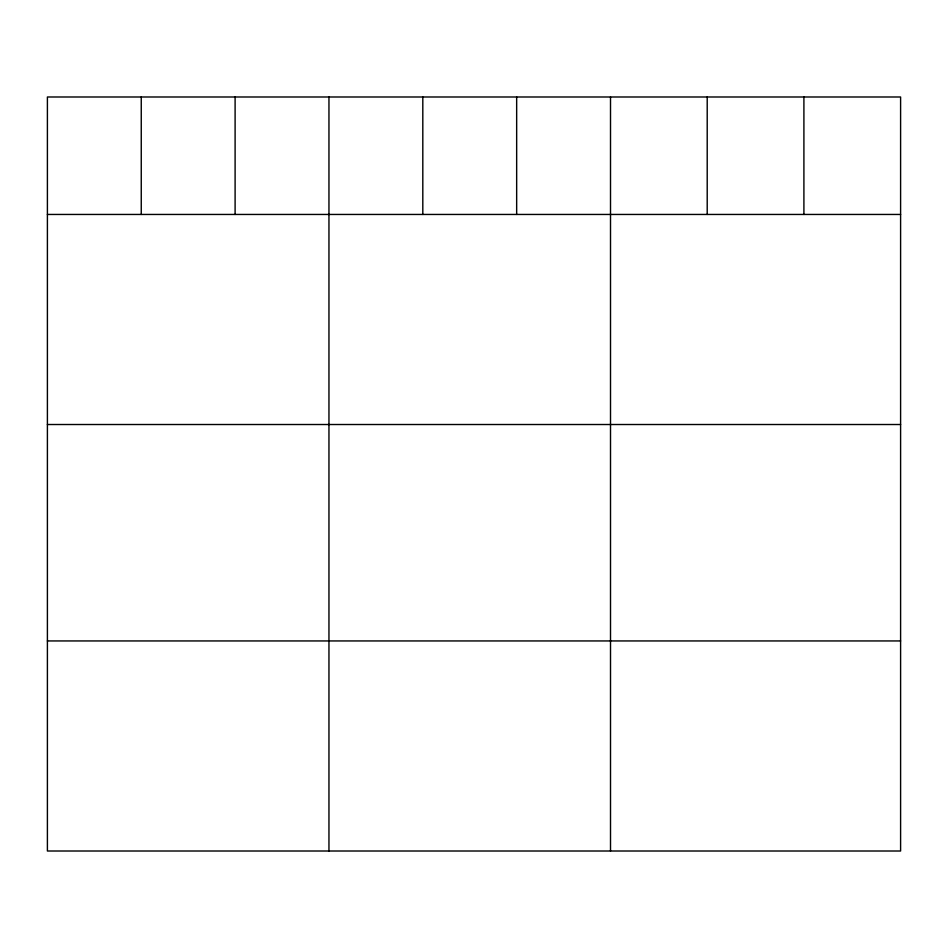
<?xml version="1.0" encoding="UTF-8"?>
<svg xmlns="http://www.w3.org/2000/svg" width="948" height="948" viewBox="0 0 948 948"><rect width="100%" height="100%" fill="white"/><g stroke="black" fill="none" stroke-linecap="round" stroke-linejoin="round"><path stroke-width="1.42" d="M900.6 214.449L900.6 851.008L47.4 851.008L47.4 96.992L900.6 96.992L900.6 214.449L47.4 214.449M47.4 424.514L900.6 424.514M47.4 640.943L900.6 640.943M803.904 96.992L803.904 214.449M707.208 96.992L707.208 214.449M610.512 96.992L610.512 851.008M516.66 96.992L516.66 214.449M422.808 96.992L422.808 214.449M328.956 96.992L328.956 851.008M235.104 96.992L235.104 214.449M141.252 96.992L141.252 214.449"/></g></svg>
